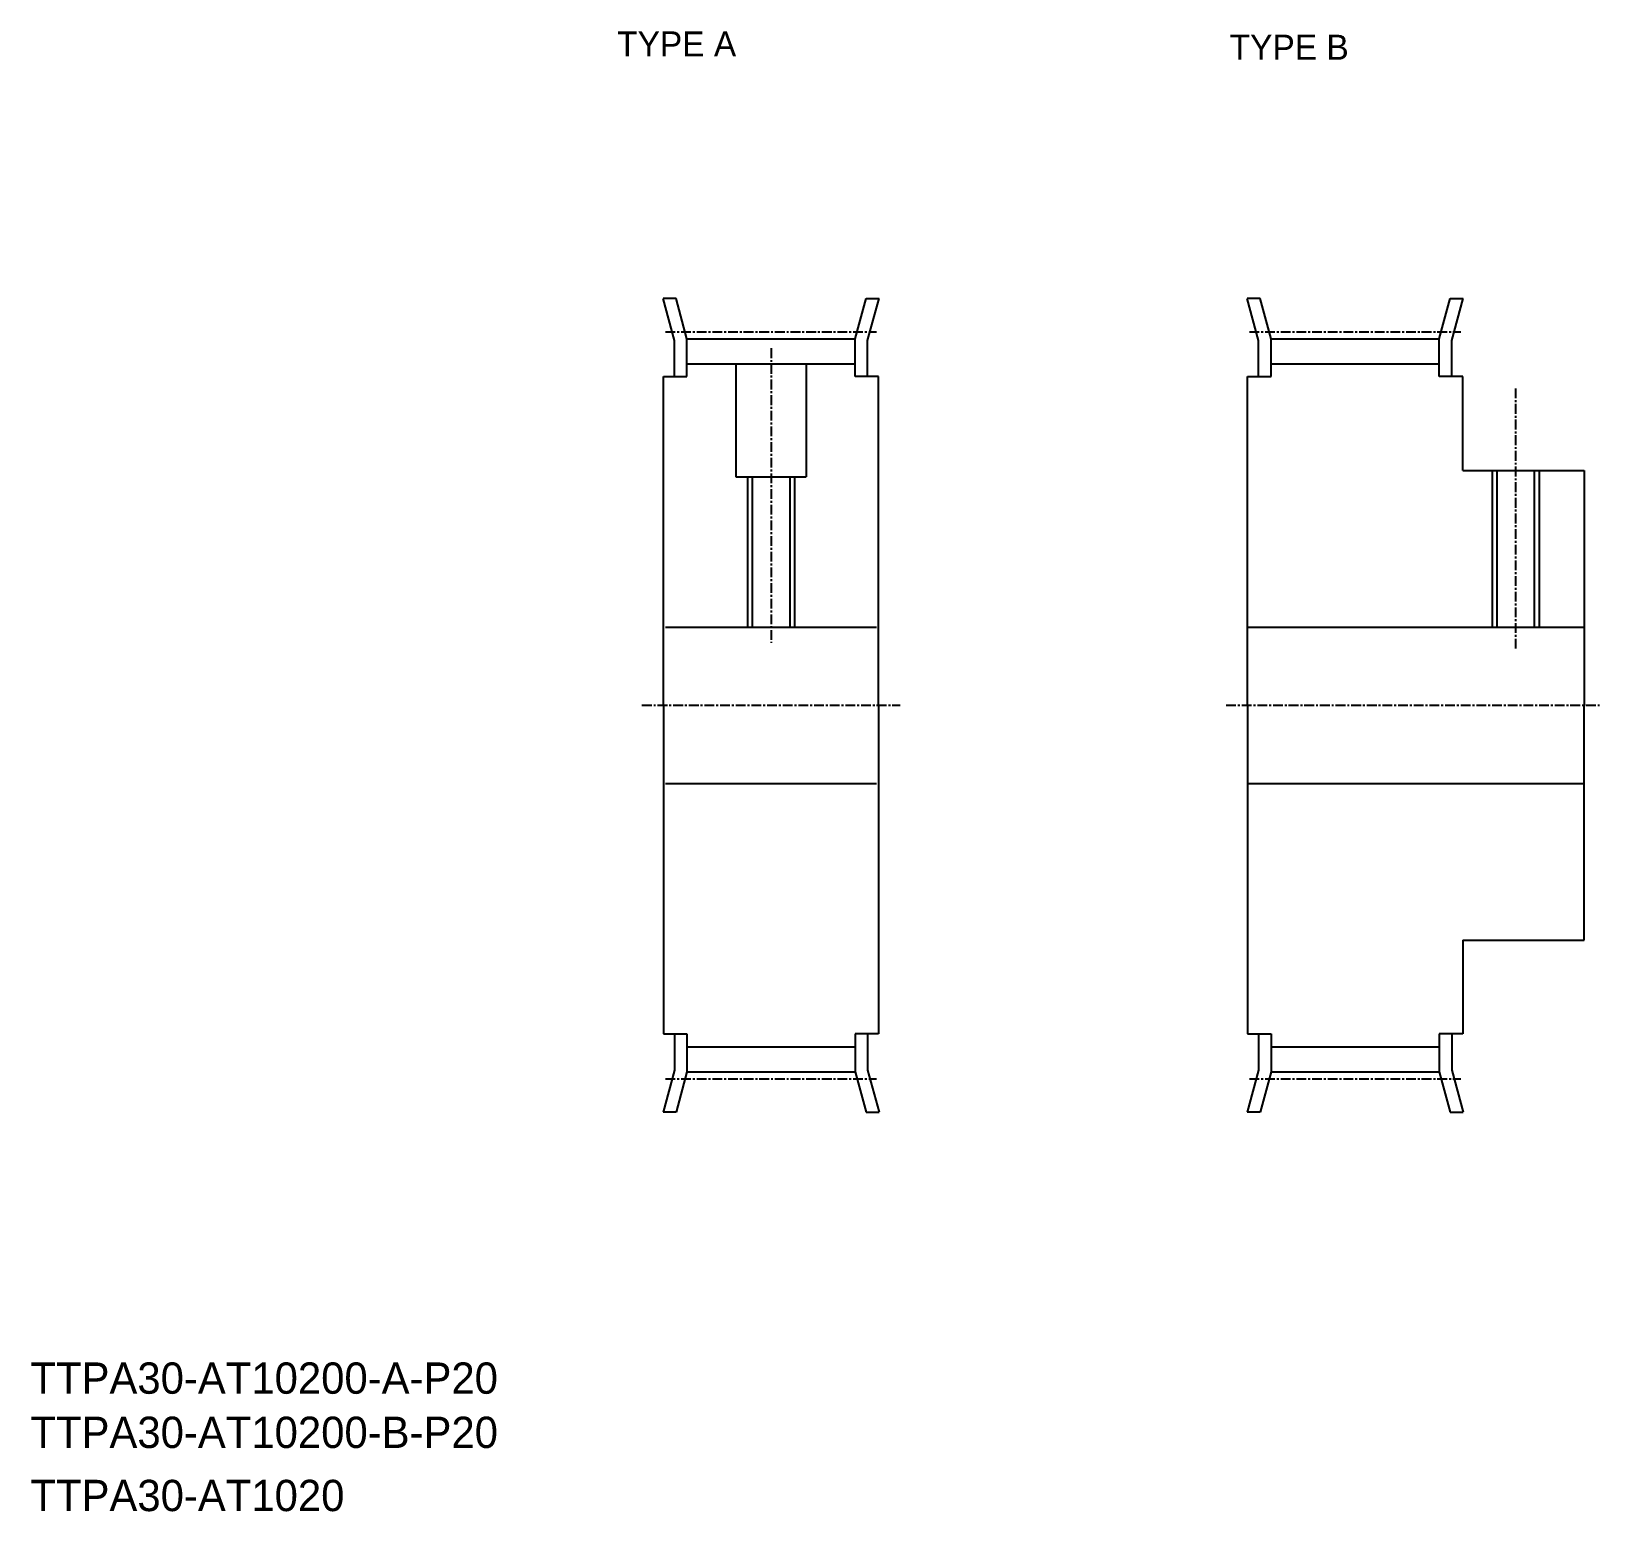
# Model space of a CAD drawing. Extents: x 24 to 225, y 49 to 238.
import ezdxf

# ---------------------------------------------------------------- set-up
doc = ezdxf.new("R2010")
doc.units = 0
doc.linetypes.add('CENTER', pattern=[2, 1.25, -0.25, 0.25, -0.25])
doc.layers.get('0').update_dxf_attribs({"linetype": 'CONTINUOUS'})
doc.layers.add('CENTER', color=1, linetype='CENTER')

msp = doc.modelspace()

# ---------------------------------------------------------------- linework, layer by layer
at = {"color": 7, "linetype": 'CONTINUOUS'}
for p, q in [((106, 198.36), (104.56, 203.75)), ((106.22, 203.75), (104.56, 203.75)), ((107.6, 198.57), (106.22, 203.75)), ((129.1, 198.57), (130.49, 203.75)), ((130.49, 203.75), (132.15, 203.75)), ((130.7, 198.36), (132.15, 203.75)), ((180.66, 198.36), (179.22, 203.75)), ((180.87, 203.75), (179.22, 203.75)), ((182.26, 198.57), (180.87, 203.75)), ((203.76, 198.57), (205.14, 203.75)), ((205.14, 203.75), (206.8, 203.75)), ((205.36, 198.36), (206.8, 203.75)), ((106, 193.75), (106, 198.36)), ((107.6, 193.75), (107.6, 198.57)), ((107.6, 198.57), (129.1, 198.57)), ((129.1, 193.75), (129.1, 198.57)), ((130.7, 193.75), (130.7, 198.36)), ((180.66, 193.75), (180.66, 198.36)), ((182.26, 198.57), (203.76, 198.57)), ((182.26, 193.75), (182.26, 198.57)), ((203.76, 193.75), (203.76, 198.57)), ((205.36, 193.75), (205.36, 198.36)), ((107.6, 195.37), (129.1, 195.37)), ((113.85, 195.37), (113.85, 180.95)), ((122.85, 195.37), (122.85, 180.95)), ((182.26, 195.37), (203.76, 195.37)), ((104.6, 151.75), (104.6, 193.75)), ((104.6, 193.75), (107.6, 193.75)), ((132.1, 193.75), (129.1, 193.75)), ((132.1, 151.75), (132.1, 193.75)), ((179.26, 151.75), (179.26, 193.75)), ((179.26, 193.75), (182.26, 193.75)), ((206.76, 193.75), (203.76, 193.75)), ((206.76, 181.75), (206.76, 193.75)), ((113.85, 180.95), (122.85, 180.95)), ((115.95, 180.95), (115.95, 161.75)), ((120.75, 180.95), (120.75, 161.75)), ((206.76, 181.75), (222.26, 181.75)), ((211.11, 181.75), (211.11, 161.75)), ((215.91, 181.75), (215.91, 161.75)), ((222.26, 181.75), (222.26, 151.75)), ((104.85, 161.75), (131.85, 161.75)), ((179.26, 161.75), (222.26, 161.75)), ((104.6, 151.75), (104.6, 109.75)), ((132.1, 151.75), (132.1, 109.75)), ((179.26, 151.75), (179.26, 109.75)), ((222.26, 121.75), (222.26, 151.75)), ((104.85, 141.75), (131.85, 141.75)), ((179.26, 141.75), (222.26, 141.75)), ((206.76, 121.75), (222.26, 121.75)), ((206.76, 121.75), (206.76, 109.75)), ((104.6, 109.75), (107.6, 109.75)), ((106, 109.75), (106, 105.13)), ((107.6, 109.75), (107.6, 104.92)), ((129.1, 109.75), (129.1, 104.92)), ((132.1, 109.75), (129.1, 109.75)), ((130.7, 109.75), (130.7, 105.13)), ((179.26, 109.75), (182.26, 109.75)), ((180.66, 109.75), (180.66, 105.13)), ((182.26, 109.75), (182.26, 104.92)), ((203.76, 109.75), (203.76, 104.92)), ((206.76, 109.75), (203.76, 109.75)), ((205.36, 109.75), (205.36, 105.13)), ((107.6, 108.12), (129.1, 108.12)), ((182.26, 108.12), (203.76, 108.12)), ((106, 105.13), (104.56, 99.75)), ((107.6, 104.92), (106.22, 99.75)), ((107.6, 104.92), (129.1, 104.92)), ((129.1, 104.92), (130.49, 99.75)), ((130.7, 105.13), (132.15, 99.75)), ((180.66, 105.13), (179.22, 99.75)), ((182.26, 104.92), (180.87, 99.75)), ((182.26, 104.92), (203.76, 104.92)), ((203.76, 104.92), (205.14, 99.75)), ((205.36, 105.13), (206.8, 99.75)), ((106.22, 99.75), (104.56, 99.75)), ((130.49, 99.75), (132.15, 99.75)), ((180.87, 99.75), (179.22, 99.75)), ((205.14, 99.75), (206.8, 99.75))]:
    msp.add_line(p, q, dxfattribs=at)
at = {"color": 3, "linetype": 'CONTINUOUS'}
for p, q in [((115.35, 180.95), (115.35, 161.75)), ((121.35, 180.95), (121.35, 161.75)), ((210.51, 181.75), (210.51, 161.75)), ((216.51, 181.75), (216.51, 161.75))]:
    msp.add_line(p, q, dxfattribs=at)
at = {"layer": 'CENTER', "color": 1, "linetype": 'CENTER'}
for p, q in [((104.85, 199.49), (131.85, 199.49)), ((179.51, 199.49), (206.51, 199.49)), ((118.35, 197.37), (118.35, 159.75)), ((213.51, 192.25), (213.51, 158.75)), ((101.85, 151.75), (134.85, 151.75)), ((176.51, 151.75), (224.51, 151.75)), ((104.85, 104), (131.85, 104)), ((179.51, 104), (206.51, 104))]:
    msp.add_line(p, q, dxfattribs=at)

# ---------------------------------------------------------------- texts
at = {"color": 7, "linetype": 'CONTINUOUS'}
for s, height, p in [('TYPE A', 3.2, (98.68, 234.66)), ('TYPE B', 3.2, (176.97, 234.24)), ('TTPA30-AT10200-A-P20', 4, (23.69, 63.78)), ('TTPA30-AT10200-B-P20', 4, (23.69, 56.85)), ('TTPA30-AT1020', 4, (23.69, 48.78))]:
    msp.add_text(s, height=height, dxfattribs=at).set_placement(p)

doc.saveas('drawing.dxf')
